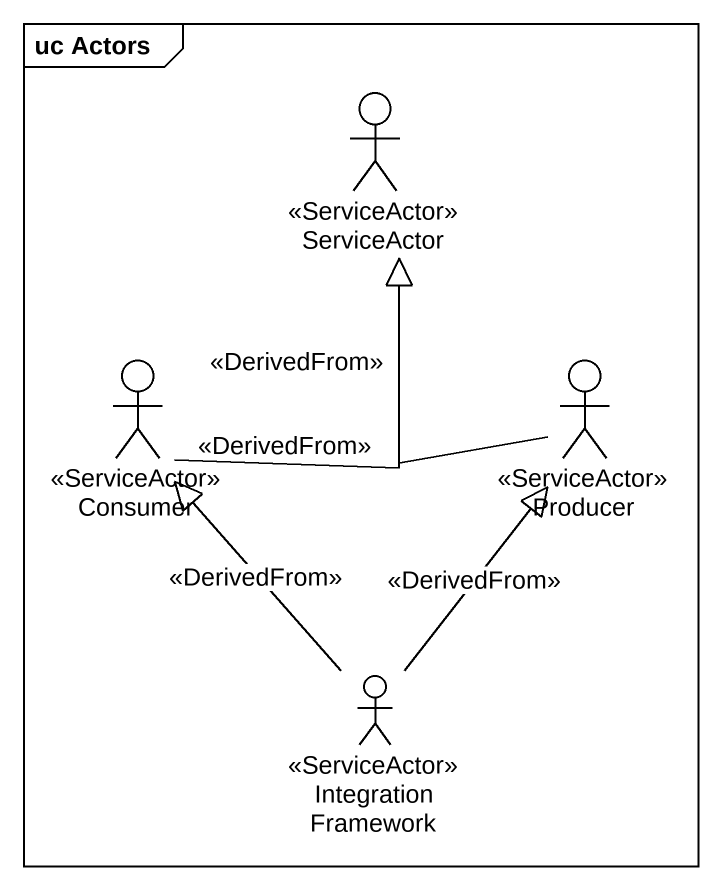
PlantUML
@startuml
mainframe uc Actors
actor ServiceActor <<ServiceActor>>
actor Consumer <<ServiceActor>>
actor Producer <<ServiceActor>>
actor IntegrationFramework <<ServiceActor>>
Consumer -up-|> ServiceActor : <<DerivedFrom>>
Producer -up-|> ServiceActor : <<DerivedFrom>>
IntegrationFramework -up-|> Consumer : <<DerivedFrom>>
IntegrationFramework -up-|> Producer : <<DerivedFrom>>
@enduml
